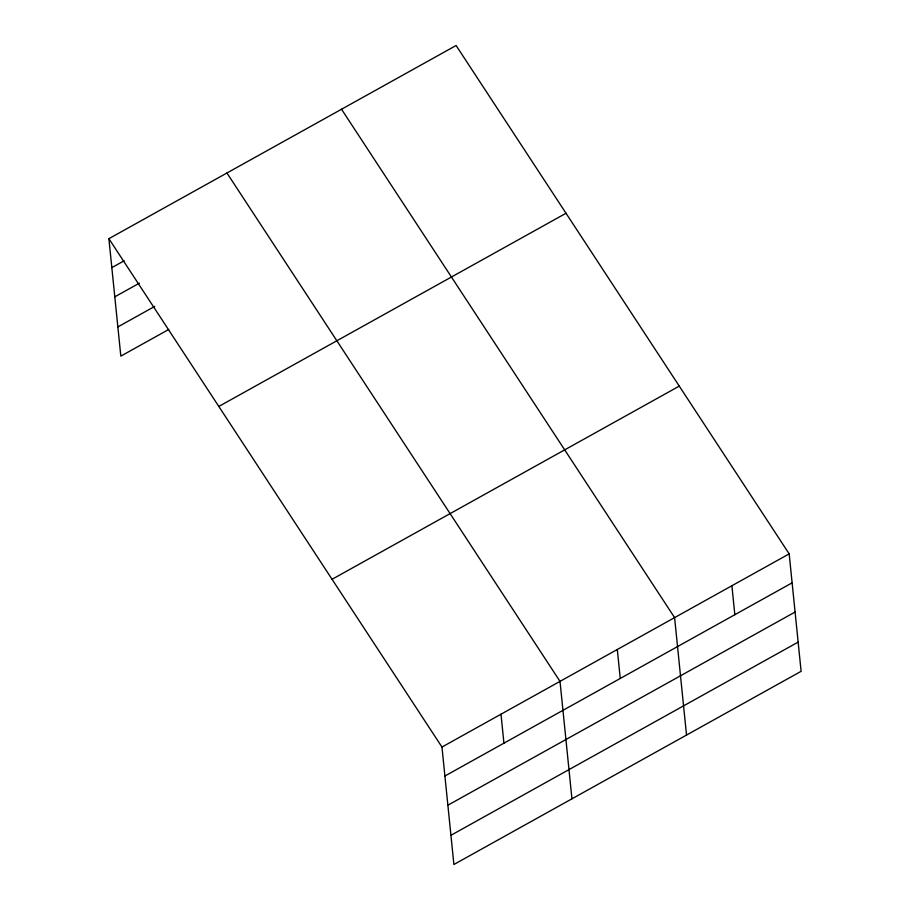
<?xml version="1.0" encoding="UTF-8"?>
<svg xmlns="http://www.w3.org/2000/svg" width="910" height="910" viewBox="0 0 910 910"><rect width="100%" height="100%" fill="white"/><g stroke="black" fill="none" stroke-linecap="round" stroke-linejoin="round"><path stroke-width="1.36" d="M108.893 238.682L456.103 45.5L789.175 553.871L801.107 671.318L453.897 864.5L441.964 747.053L108.893 238.682L120.825 356.128L168.782 329.443M111.828 267.642L124.124 260.806M114.796 296.842L139.389 283.158M117.856 326.929L154.745 306.397M218.81 406.451L566.02 213.258M332.048 579.295L679.269 386.113M441.964 747.053L789.175 553.871M444.91 776.014L792.121 582.832M447.868 805.213L795.09 612.032M450.928 835.3L798.138 642.119M341.523 109.246L674.594 617.617L686.527 735.064M226.943 173.002L560.014 681.374L571.946 798.821M731.89 585.744L734.836 614.705M617.31 649.501L620.245 678.462M500.989 714.213L503.935 743.174"/></g></svg>
